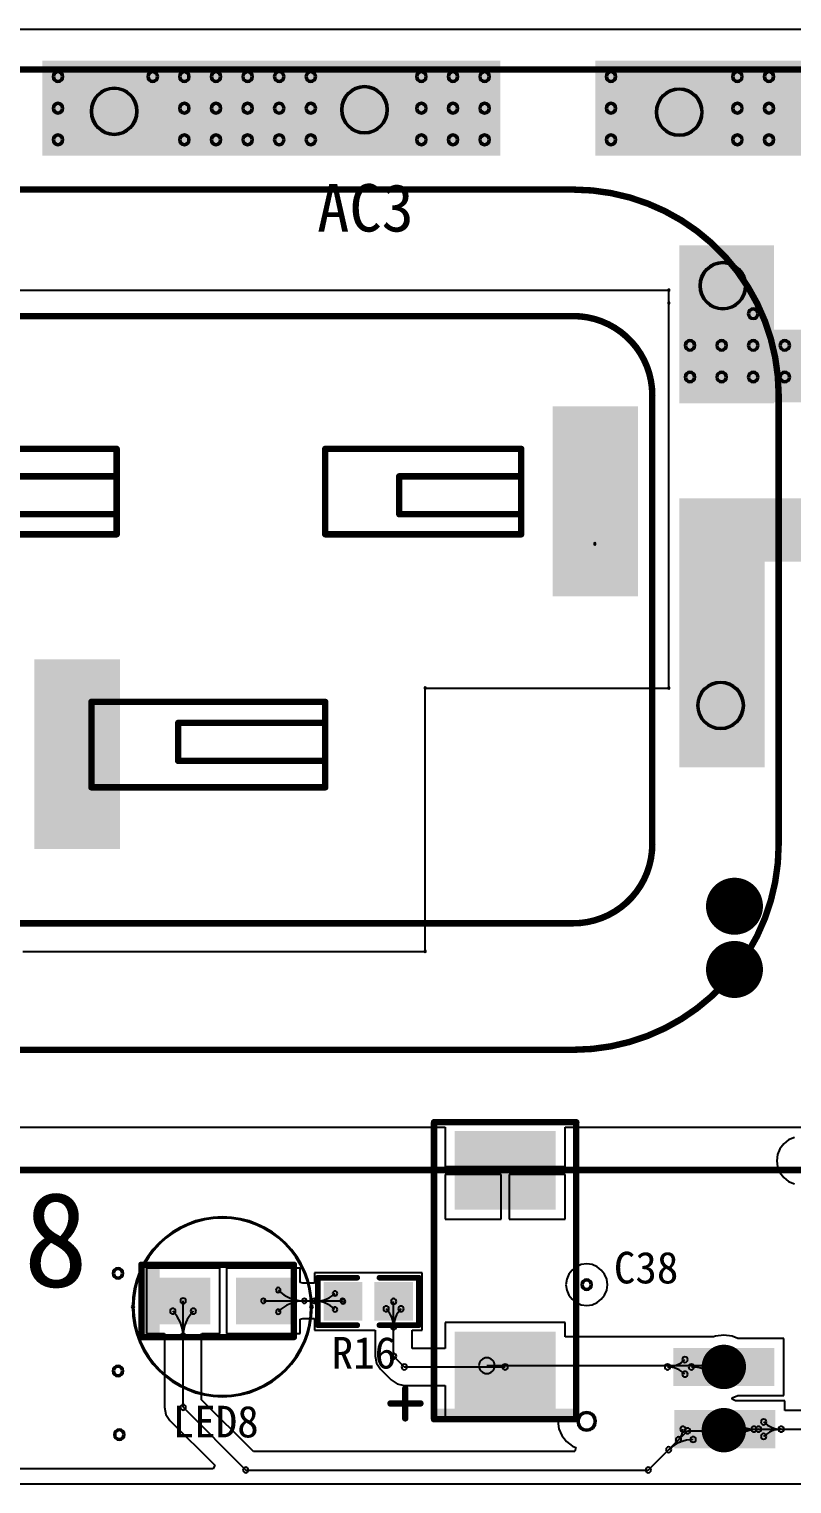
# Model space of a CAD drawing. Header units: inches. Extents: x 32166 to 66782, y 2386 to 7162.
# Drawn here: x 32766 to 32874.6, y 3758.4 to 3965.4 of the extents above; entities that cross this region are included whole.
import ezdxf

# ---------------------------------------------------------------- set-up
doc = ezdxf.new("R2010")
doc.units = ezdxf.units.IN
doc.header["$LTSCALE"] = 0.64311
doc.header["$MEASUREMENT"] = 0
for name, color, linetype in [('KEEPOUTLAYER', 6, 'CONTINUOUS'), ('MULTILAYER', 9, 'CONTINUOUS'), ('TOPLAYER', 1, 'CONTINUOUS'), ('TOPOVERLAY', 2, 'CONTINUOUS'), ('TOPPASTE', 8, 'CONTINUOUS'), ('TOPSOLDER', 216, 'CONTINUOUS')]:
    doc.layers.add(name, color=color, linetype=linetype)
doc.styles.get("Standard").update_dxf_attribs({"font": 'txt', "width": 0.8})

msp = doc.modelspace()

# ---------------------------------------------------------------- linework, layer by layer
at = {"layer": 'KEEPOUTLAYER'}
for p, q in [((32666.61, 3965.35), (34174.11, 3965.35)), ((32728.66, 3928.21), (32857.09, 3928.21)), ((32857.09, 3926.37), (32857.09, 3928.21)), ((32857.09, 3871.6), (32857.09, 3926.37)), ((32822.4, 3834.12), (32822.4, 3871.6)), ((32822.4, 3871.6), (32857.09, 3871.6)), ((32765.11, 3834.12), (32822.4, 3834.12)), ((32666.61, 3758.35), (34174.11, 3758.35))]:
    msp.add_line(p, q, dxfattribs=at)
for centre, start, end in [((32857.09, 3928.21), 0, 180), ((32857.09, 3928.21), 0, 180), ((32857.09, 3928.21), 180, 0), ((32857.09, 3928.21), 180, 0), ((32857.09, 3926.37), 0, 180), ((32857.09, 3926.37), 0, 180), ((32857.09, 3926.37), 180, 0), ((32857.09, 3926.37), 180, 0), ((32822.4, 3871.6), 0, 180), ((32822.4, 3871.6), 0, 180), ((32822.4, 3871.6), 180, 0), ((32822.4, 3871.6), 180, 0), ((32857.09, 3871.6), 0, 180), ((32857.09, 3871.6), 0, 180), ((32857.09, 3871.6), 180, 0), ((32857.09, 3871.6), 180, 0), ((32822.4, 3834.12), 0, 180), ((32822.4, 3834.12), 0, 180), ((32822.4, 3834.12), 180, 0), ((32822.4, 3834.12), 180, 0)]:
    msp.add_arc(centre, 0.112, start, end, dxfattribs=at)
at = {"layer": 'MULTILAYER'}
for points, const_width in [([(32864.65, 3840.55, 1), (32868.25, 3840.55, 1)], 3.6), ([(32864.65, 3831.55, 1), (32868.25, 3831.55, 1)], 3.6), ([(32866.28, 3775, 1), (32863.58, 3775, 1)], 2.7), ([(32866.28, 3766, 1), (32863.58, 3766, 1)], 2.7)]:
    msp.add_lwpolyline(points, format="xyb", close=True, dxfattribs=dict(at, const_width=const_width))
for centre, radius, start, end in [((32770.11, 3958.6), 0.562, 0, 180), ((32770.11, 3958.6), 0.562, 180, 0), ((32783.61, 3958.6), 0.562, 0, 180), ((32783.61, 3958.6), 0.562, 180, 0), ((32788.11, 3958.6), 0.562, 0, 180), ((32788.11, 3958.6), 0.562, 180, 0), ((32792.61, 3958.6), 0.562, 0, 180), ((32792.61, 3958.6), 0.562, 180, 0), ((32797.11, 3958.6), 0.562, 0, 180), ((32797.11, 3958.6), 0.562, 180, 0), ((32801.61, 3958.6), 0.562, 0, 180), ((32801.61, 3958.6), 0.562, 180, 0), ((32806.11, 3958.6), 0.562, 0, 180), ((32806.11, 3958.6), 0.562, 180, 0), ((32821.86, 3958.6), 0.562, 0, 180), ((32821.86, 3958.6), 0.562, 180, 0), ((32826.36, 3958.6), 0.562, 0, 180), ((32826.36, 3958.6), 0.562, 180, 0), ((32830.86, 3958.6), 0.562, 0, 180), ((32830.86, 3958.6), 0.562, 180, 0), ((32848.86, 3958.6), 0.562, 0, 180), ((32848.86, 3958.6), 0.562, 180, 0), ((32866.86, 3958.6), 0.562, 0, 180), ((32866.86, 3958.6), 0.562, 180, 0), ((32871.36, 3958.6), 0.562, 0, 180), ((32871.36, 3958.6), 0.562, 180, 0), ((32778.11, 3953.66), 3.15, 0, 180), ((32813.76, 3953.88), 3.15, 0, 180), ((32858.58, 3953.54), 3.15, 0, 180), ((32770.11, 3954.1), 0.562, 0, 180), ((32770.11, 3954.1), 0.562, 180, 0), ((32788.11, 3954.1), 0.562, 0, 180), ((32788.11, 3954.1), 0.562, 180, 0), ((32792.61, 3954.1), 0.562, 0, 180), ((32792.61, 3954.1), 0.562, 180, 0), ((32797.11, 3954.1), 0.562, 0, 180), ((32797.11, 3954.1), 0.562, 180, 0), ((32801.61, 3954.1), 0.562, 0, 180), ((32801.61, 3954.1), 0.562, 180, 0), ((32806.11, 3954.1), 0.562, 0, 180), ((32806.11, 3954.1), 0.562, 180, 0), ((32813.76, 3953.88), 3.15, 180, 0), ((32821.86, 3954.1), 0.562, 0, 180), ((32821.86, 3954.1), 0.562, 180, 0), ((32826.36, 3954.1), 0.562, 0, 180), ((32826.36, 3954.1), 0.562, 180, 0), ((32830.86, 3954.1), 0.562, 0, 180), ((32830.86, 3954.1), 0.562, 180, 0), ((32848.86, 3954.1), 0.562, 0, 180), ((32848.86, 3954.1), 0.562, 180, 0), ((32866.86, 3954.1), 0.562, 0, 180), ((32866.86, 3954.1), 0.562, 180, 0), ((32871.36, 3954.1), 0.562, 0, 180), ((32871.36, 3954.1), 0.562, 180, 0), ((32778.11, 3953.66), 3.15, 180, 0), ((32858.58, 3953.54), 3.15, 180, 0), ((32770.11, 3949.6), 0.562, 0, 180), ((32770.11, 3949.6), 0.562, 180, 0), ((32788.11, 3949.6), 0.562, 0, 180), ((32788.11, 3949.6), 0.562, 180, 0), ((32792.61, 3949.6), 0.562, 0, 180), ((32792.61, 3949.6), 0.562, 180, 0), ((32797.11, 3949.6), 0.562, 0, 180), ((32797.11, 3949.6), 0.562, 180, 0), ((32801.61, 3949.6), 0.562, 0, 180), ((32801.61, 3949.6), 0.562, 180, 0), ((32806.11, 3949.6), 0.562, 0, 180), ((32806.11, 3949.6), 0.562, 180, 0), ((32821.86, 3949.6), 0.562, 0, 180), ((32821.86, 3949.6), 0.562, 180, 0), ((32826.36, 3949.6), 0.562, 0, 180), ((32826.36, 3949.6), 0.562, 180, 0), ((32830.86, 3949.6), 0.562, 0, 180), ((32830.86, 3949.6), 0.562, 180, 0), ((32848.86, 3949.6), 0.562, 0, 180), ((32848.86, 3949.6), 0.562, 180, 0), ((32866.86, 3949.6), 0.562, 0, 180), ((32866.86, 3949.6), 0.562, 180, 0), ((32871.36, 3949.6), 0.562, 0, 180), ((32871.36, 3949.6), 0.562, 180, 0), ((32864.79, 3928.84), 3.15, 0, 180), ((32864.79, 3928.84), 3.15, 180, 0), ((32869.11, 3924.85), 0.562, 0, 180), ((32869.11, 3924.85), 0.562, 180, 0), ((32860.11, 3920.35), 0.562, 0, 180), ((32864.61, 3920.35), 0.562, 0, 180), ((32869.11, 3920.35), 0.562, 0, 180), ((32869.11, 3920.35), 0.562, 0, 180), ((32873.61, 3920.35), 0.562, 0, 180), ((32860.11, 3920.35), 0.562, 180, 0), ((32864.61, 3920.35), 0.562, 180, 0), ((32869.11, 3920.35), 0.562, 180, 0), ((32869.11, 3920.35), 0.562, 180, 0), ((32873.61, 3920.35), 0.562, 180, 0), ((32860.11, 3915.85), 0.562, 0, 180), ((32860.11, 3915.85), 0.562, 180, 0), ((32864.61, 3915.85), 0.562, 0, 180), ((32864.61, 3915.85), 0.562, 180, 0), ((32869.11, 3915.85), 0.562, 0, 180), ((32869.11, 3915.85), 0.562, 180, 0), ((32873.61, 3915.85), 0.562, 0, 180), ((32873.61, 3915.85), 0.562, 180, 0), ((32864.47, 3869.12), 3.15, 0, 180), ((32864.47, 3869.12), 3.15, 180, 0), ((32778.66, 3788.32), 0.562, 0, 180), ((32778.66, 3788.32), 0.562, 180, 0), ((32845.4, 3786.7), 0.562, 0, 180), ((32845.4, 3786.7), 0.562, 180, 0), ((32778.66, 3774.42), 0.562, 0, 180), ((32778.66, 3774.42), 0.562, 180, 0), ((32845.4, 3767.26), 1.12, 0, 180), ((32778.84, 3765.37), 0.562, 0, 180), ((32778.84, 3765.37), 0.562, 180, 0), ((32845.4, 3767.26), 1.12, 180, 0)]:
    msp.add_arc(centre, radius, start, end, dxfattribs=at)
for points in [[(32841.02, 3911.21), (32841.02, 3885.11), (32852.27, 3911.21), (32852.27, 3885.11)], [(32767.22, 3875.24), (32767.22, 3849.14), (32778.47, 3875.24), (32778.47, 3849.14)]]:
    msp.add_solid(points, dxfattribs=at)
at = {"layer": 'TOPLAYER'}
for p, q in [((32762.1, 3809.11), (32825.24, 3809.11)), ((32825.24, 3809.11), (32825.24, 3803.54)), ((32842.34, 3803.54), (32842.34, 3809.11)), ((32842.34, 3809.11), (32880.14, 3809.11)), ((32873.46, 3806.75), (32872.91, 3806.05)), ((32874.16, 3807.29), (32873.46, 3806.75)), ((32874.98, 3807.63), (32874.16, 3807.29)), ((32872.57, 3805.23), (32872.46, 3804.34)), ((32872.91, 3806.05), (32872.57, 3805.23)), ((32825.24, 3803.54), (32842.34, 3803.54)), ((32872.46, 3804.34), (32872.57, 3803.46)), ((32872.57, 3803.46), (32872.91, 3802.64)), ((32872.91, 3802.64), (32873.46, 3801.94)), ((32833.22, 3802.4), (32825.24, 3802.4)), ((32825.24, 3802.4), (32825.24, 3796.03)), ((32833.22, 3796.03), (32833.22, 3802.4)), ((32842.34, 3802.4), (32834.36, 3802.4)), ((32834.36, 3802.4), (32834.36, 3796.03)), ((32842.34, 3796.03), (32842.34, 3802.4)), ((32873.46, 3801.94), (32874.16, 3801.4)), ((32874.16, 3801.4), (32874.98, 3801.06)), ((32825.24, 3796.03), (32833.22, 3796.03)), ((32834.36, 3796.03), (32842.34, 3796.03)), ((32793.16, 3789.05), (32782.7, 3789.05)), ((32782.7, 3789.05), (32782.7, 3779.74)), ((32793.16, 3779.74), (32793.16, 3789.05)), ((32804.59, 3789.05), (32794.13, 3789.05)), ((32794.13, 3789.05), (32794.13, 3779.74)), ((32804.59, 3786.99), (32804.59, 3789.05)), ((32821.99, 3788.41), (32806.62, 3788.41)), ((32806.62, 3788.41), (32806.62, 3786.92)), ((32821.99, 3780.23), (32821.99, 3788.41)), ((32842.84, 3788.18), (32842.55, 3787.47)), ((32843.31, 3788.79), (32842.84, 3788.18)), ((32843.92, 3789.26), (32843.31, 3788.79)), ((32844.63, 3789.55), (32843.92, 3789.26)), ((32845.4, 3789.65), (32844.63, 3789.55)), ((32846.16, 3789.55), (32845.4, 3789.65)), ((32846.87, 3789.26), (32846.16, 3789.55)), ((32847.48, 3788.79), (32846.87, 3789.26)), ((32847.95, 3788.18), (32847.48, 3788.79)), ((32848.25, 3787.47), (32847.95, 3788.18)), ((32804.97, 3786.92), (32804.59, 3786.99)), ((32806.62, 3786.92), (32804.97, 3786.92)), ((32842.55, 3787.47), (32842.45, 3786.7)), ((32842.45, 3786.7), (32842.55, 3785.94)), ((32848.35, 3786.7), (32848.25, 3787.47)), ((32848.25, 3785.94), (32848.35, 3786.7)), ((32787.93, 3769.25), (32787.93, 3784.39)), ((32799.36, 3784.39), (32810.63, 3784.39)), ((32810.63, 3784.39), (32810.7, 3784.32)), ((32817.9, 3776.53), (32817.9, 3784.32)), ((32842.55, 3785.94), (32842.84, 3785.23)), ((32842.84, 3785.23), (32843.31, 3784.62)), ((32843.31, 3784.62), (32843.92, 3784.15)), ((32843.92, 3784.15), (32844.63, 3783.85)), ((32846.16, 3783.85), (32846.87, 3784.15)), ((32846.87, 3784.15), (32847.48, 3784.62)), ((32847.48, 3784.62), (32847.95, 3785.23)), ((32847.95, 3785.23), (32848.25, 3785.94)), ((32844.63, 3783.85), (32845.4, 3783.75)), ((32845.4, 3783.75), (32846.16, 3783.85)), ((32804.59, 3781.79), (32804.97, 3781.87)), ((32804.59, 3779.74), (32804.59, 3781.79)), ((32804.97, 3781.87), (32806.62, 3781.87)), ((32806.62, 3781.87), (32806.62, 3780.23)), ((32806.62, 3780.23), (32815.26, 3780.23)), ((32815.26, 3780.23), (32815.26, 3776.53)), ((32820.54, 3777.64), (32820.54, 3780.23)), ((32820.54, 3780.23), (32821.99, 3780.23)), ((32842.34, 3781.34), (32825.24, 3781.34)), ((32825.24, 3781.34), (32825.24, 3777.64)), ((32842.34, 3779.27), (32842.34, 3781.34)), ((32782.7, 3779.74), (32785.26, 3779.74)), ((32785.26, 3779.74), (32785.29, 3779.6)), ((32785.29, 3779.6), (32785.29, 3769.25)), ((32790.57, 3779.6), (32790.6, 3779.74)), ((32790.57, 3770.34), (32790.57, 3779.6)), ((32790.6, 3779.74), (32793.16, 3779.74)), ((32794.13, 3779.74), (32804.59, 3779.74)), ((32863.47, 3779.27), (32842.34, 3779.27)), ((32863.75, 3779.39), (32863.47, 3779.27)), ((32864.93, 3779.54), (32863.75, 3779.39)), ((32866.1, 3779.39), (32864.93, 3779.54)), ((32866.91, 3779.05), (32866.1, 3779.39)), ((32873.48, 3779.05), (32866.91, 3779.05)), ((32873.48, 3770.95), (32873.48, 3779.05)), ((32815.26, 3776.53), (32815.26, 3776.53)), ((32815.26, 3776.53), (32815.26, 3776.53)), ((32815.26, 3776.53), (32815.47, 3775.53)), ((32817.9, 3776.53), (32819.43, 3775)), ((32825.24, 3777.64), (32820.54, 3777.64)), ((32815.47, 3775.53), (32816.04, 3774.67)), ((32816.04, 3774.67), (32817.57, 3773.14)), ((32819.43, 3775), (32833.79, 3775)), ((32831.18, 3775.18), (32864.75, 3775.18)), ((32864.75, 3775.18), (32864.93, 3775)), ((32817.57, 3773.14), (32817.57, 3773.14)), ((32817.57, 3773.14), (32818.42, 3772.57)), ((32818.42, 3772.57), (32819.43, 3772.37)), ((32819.43, 3772.37), (32825.24, 3772.37)), ((32825.24, 3772.37), (32825.24, 3767.45)), ((32797.94, 3762.97), (32790.57, 3770.34)), ((32866.1, 3770.62), (32866.91, 3770.95)), ((32866.1, 3770.39), (32866.1, 3770.62)), ((32866.58, 3770.19), (32866.1, 3770.39)), ((32873.61, 3770.19), (32866.58, 3770.19)), ((32866.91, 3770.95), (32873.48, 3770.95)), ((32873.61, 3768.78), (32873.61, 3770.19)), ((32785.29, 3769.25), (32785.29, 3769.25)), ((32785.29, 3769.25), (32785.29, 3769.25)), ((32785.29, 3769.25), (32785.49, 3768.24)), ((32785.49, 3768.24), (32786.06, 3767.38)), ((32787.93, 3769.25), (32796.85, 3760.33)), ((32825.24, 3767.45), (32841.15, 3767.45)), ((32841.15, 3767.45), (32841.31, 3767.26)), ((32906.65, 3768.78), (32873.61, 3768.78)), ((32786.06, 3767.38), (32792.44, 3761.01)), ((32841.31, 3767.26), (32841.45, 3766.21)), ((32841.45, 3766.21), (32841.86, 3765.22)), ((32854.17, 3760.33), (32859.75, 3765.91)), ((32859.75, 3765.91), (32864.93, 3765.91)), ((32864.93, 3766), (32865.06, 3766.14)), ((32864.93, 3765.91), (32864.93, 3766)), ((32865.06, 3766.14), (32907.99, 3766.14)), ((32841.86, 3765.22), (32842.51, 3764.38)), ((32842.51, 3764.38), (32843.36, 3763.73)), ((32843.36, 3763.73), (32843.84, 3763.53)), ((32843.84, 3763.53), (32843.73, 3762.97)), ((32843.73, 3762.97), (32797.94, 3762.97)), ((32792.22, 3760.48), (32727.32, 3760.48)), ((32792.44, 3761.01), (32792.22, 3760.48)), ((32796.85, 3760.33), (32854.17, 3760.33))]:
    msp.add_line(p, q, dxfattribs=at)
for points, const_width in [([(32864.65, 3840.55, 1), (32868.25, 3840.55, 1)], 3.6), ([(32864.65, 3831.55, 1), (32868.25, 3831.55, 1)], 3.6), ([(32866.28, 3775, 1), (32863.58, 3775, 1)], 2.7), ([(32866.28, 3766, 1), (32863.58, 3766, 1)], 2.7)]:
    msp.add_lwpolyline(points, format="xyb", close=True, dxfattribs=dict(at, const_width=const_width))
for centre, radius, start, end in [((32770.11, 3958.6), 0.562, 0, 180), ((32770.11, 3958.6), 0.562, 180, 0), ((32783.61, 3958.6), 0.562, 0, 180), ((32783.61, 3958.6), 0.562, 180, 0), ((32788.11, 3958.6), 0.562, 0, 180), ((32788.11, 3958.6), 0.562, 180, 0), ((32792.61, 3958.6), 0.562, 0, 180), ((32792.61, 3958.6), 0.562, 180, 0), ((32797.11, 3958.6), 0.562, 0, 180), ((32797.11, 3958.6), 0.562, 180, 0), ((32801.61, 3958.6), 0.562, 0, 180), ((32801.61, 3958.6), 0.562, 180, 0), ((32806.11, 3958.6), 0.562, 0, 180), ((32806.11, 3958.6), 0.562, 180, 0), ((32821.86, 3958.6), 0.562, 0, 180), ((32821.86, 3958.6), 0.562, 180, 0), ((32826.36, 3958.6), 0.562, 0, 180), ((32826.36, 3958.6), 0.562, 180, 0), ((32830.86, 3958.6), 0.562, 0, 180), ((32830.86, 3958.6), 0.562, 180, 0), ((32848.86, 3958.6), 0.562, 0, 180), ((32848.86, 3958.6), 0.562, 180, 0), ((32866.86, 3958.6), 0.562, 0, 180), ((32866.86, 3958.6), 0.562, 180, 0), ((32871.36, 3958.6), 0.562, 0, 180), ((32871.36, 3958.6), 0.562, 180, 0), ((32778.11, 3953.66), 3.15, 0, 180), ((32813.76, 3953.88), 3.15, 0, 180), ((32858.58, 3953.54), 3.15, 0, 180), ((32770.11, 3954.1), 0.562, 0, 180), ((32770.11, 3954.1), 0.562, 180, 0), ((32788.11, 3954.1), 0.562, 0, 180), ((32788.11, 3954.1), 0.562, 180, 0), ((32792.61, 3954.1), 0.562, 0, 180), ((32792.61, 3954.1), 0.562, 180, 0), ((32797.11, 3954.1), 0.562, 0, 180), ((32797.11, 3954.1), 0.562, 180, 0), ((32801.61, 3954.1), 0.562, 0, 180), ((32801.61, 3954.1), 0.562, 180, 0), ((32806.11, 3954.1), 0.562, 0, 180), ((32806.11, 3954.1), 0.562, 180, 0), ((32813.76, 3953.88), 3.15, 180, 0), ((32821.86, 3954.1), 0.562, 0, 180), ((32821.86, 3954.1), 0.562, 180, 0), ((32826.36, 3954.1), 0.562, 0, 180), ((32826.36, 3954.1), 0.562, 180, 0), ((32830.86, 3954.1), 0.562, 0, 180), ((32830.86, 3954.1), 0.562, 180, 0), ((32848.86, 3954.1), 0.562, 0, 180), ((32848.86, 3954.1), 0.562, 180, 0), ((32866.86, 3954.1), 0.562, 0, 180), ((32866.86, 3954.1), 0.562, 180, 0), ((32871.36, 3954.1), 0.562, 0, 180), ((32871.36, 3954.1), 0.562, 180, 0), ((32778.11, 3953.66), 3.15, 180, 0), ((32858.58, 3953.54), 3.15, 180, 0), ((32770.11, 3949.6), 0.562, 0, 180), ((32770.11, 3949.6), 0.562, 180, 0), ((32788.11, 3949.6), 0.562, 0, 180), ((32788.11, 3949.6), 0.562, 180, 0), ((32792.61, 3949.6), 0.562, 0, 180), ((32792.61, 3949.6), 0.562, 180, 0), ((32797.11, 3949.6), 0.562, 0, 180), ((32797.11, 3949.6), 0.562, 180, 0), ((32801.61, 3949.6), 0.562, 0, 180), ((32801.61, 3949.6), 0.562, 180, 0), ((32806.11, 3949.6), 0.562, 0, 180), ((32806.11, 3949.6), 0.562, 180, 0), ((32821.86, 3949.6), 0.562, 0, 180), ((32821.86, 3949.6), 0.562, 180, 0), ((32826.36, 3949.6), 0.562, 0, 180), ((32826.36, 3949.6), 0.562, 180, 0), ((32830.86, 3949.6), 0.562, 0, 180), ((32830.86, 3949.6), 0.562, 180, 0), ((32848.86, 3949.6), 0.562, 0, 180), ((32848.86, 3949.6), 0.562, 180, 0), ((32866.86, 3949.6), 0.562, 0, 180), ((32866.86, 3949.6), 0.562, 180, 0), ((32871.36, 3949.6), 0.562, 0, 180), ((32871.36, 3949.6), 0.562, 180, 0), ((32864.79, 3928.84), 3.15, 0, 180), ((32864.79, 3928.84), 3.15, 180, 0), ((32869.11, 3924.85), 0.562, 0, 180), ((32869.11, 3924.85), 0.562, 180, 0), ((32860.11, 3920.35), 0.562, 0, 180), ((32864.61, 3920.35), 0.562, 0, 180), ((32869.11, 3920.35), 0.562, 0, 180), ((32869.11, 3920.35), 0.562, 0, 180), ((32873.61, 3920.35), 0.562, 0, 180), ((32860.11, 3920.35), 0.562, 180, 0), ((32864.61, 3920.35), 0.562, 180, 0), ((32869.11, 3920.35), 0.562, 180, 0), ((32869.11, 3920.35), 0.562, 180, 0), ((32873.61, 3920.35), 0.562, 180, 0), ((32860.11, 3915.85), 0.562, 0, 180), ((32860.11, 3915.85), 0.562, 180, 0), ((32864.61, 3915.85), 0.562, 0, 180), ((32864.61, 3915.85), 0.562, 180, 0), ((32869.11, 3915.85), 0.562, 0, 180), ((32869.11, 3915.85), 0.562, 180, 0), ((32873.61, 3915.85), 0.562, 0, 180), ((32873.61, 3915.85), 0.562, 180, 0), ((32864.47, 3869.12), 3.15, 0, 180), ((32864.47, 3869.12), 3.15, 180, 0), ((32778.66, 3788.32), 0.562, 0, 180), ((32778.66, 3788.32), 0.562, 180, 0), ((32801.47, 3785.94), 0.337, 0, 180), ((32801.47, 3785.94), 0.337, 0, 180), ((32801.47, 3785.94), 0.337, 0, 180), ((32845.4, 3786.7), 0.562, 0, 180), ((32845.4, 3786.7), 0.562, 180, 0), ((32787.93, 3784.39), 0.394, 0, 180), ((32787.93, 3784.39), 0.394, 180, 0), ((32799.36, 3784.39), 0.337, 0, 180), ((32799.36, 3784.39), 0.337, 180, 0), ((32801.47, 3785.94), 0.337, 180, 0), ((32801.47, 3785.94), 0.337, 180, 0), ((32801.47, 3785.94), 0.337, 180, 0), ((32805.2, 3789.66), 5.27, 224.9999, 269.9999), ((32805.2, 3789.66), 5.27, 224.9999, 269.9999), ((32805.2, 3789.66), 5.27, 224.9999, 269.9999), ((32805.2, 3779.12), 5.27, 90.0001, 135.0001), ((32805.2, 3779.12), 5.27, 90.0001, 135.0001), ((32805.2, 3779.12), 5.27, 90.0001, 135.0001), ((32805.2, 3784.39), 0.337, 0, 180), ((32805.2, 3784.39), 0.337, 0, 180), ((32805.2, 3784.39), 0.337, 0, 180), ((32805.2, 3784.39), 0.337, 0, 180), ((32805.2, 3784.39), 0.337, 0, 180), ((32805.2, 3784.39), 0.337, 0, 180), ((32805.2, 3784.39), 0.337, 180, 0), ((32805.2, 3784.39), 0.337, 180, 0), ((32805.2, 3784.39), 0.337, 180, 0), ((32805.2, 3784.39), 0.337, 180, 0), ((32805.2, 3784.39), 0.337, 180, 0), ((32805.2, 3784.39), 0.337, 180, 0), ((32806.63, 3784.39), 0.337, 0, 180), ((32806.63, 3784.39), 0.337, 0, 180), ((32806.63, 3784.39), 0.337, 0, 180), ((32806.63, 3784.39), 0.337, 180, 0), ((32806.63, 3784.39), 0.337, 180, 0), ((32806.63, 3784.39), 0.337, 180, 0), ((32806.63, 3780.25), 4.14, 45, 90), ((32806.63, 3780.25), 4.14, 45, 90), ((32806.63, 3780.25), 4.14, 45, 90), ((32806.99, 3784.39), 0.337, 0, 180), ((32806.99, 3784.39), 0.337, 0, 180), ((32806.99, 3784.39), 0.337, 0, 180), ((32806.99, 3784.39), 0.337, 180, 0), ((32806.99, 3784.39), 0.337, 180, 0), ((32806.99, 3784.39), 0.337, 180, 0), ((32806.99, 3788.03), 3.64, 270, 315), ((32806.99, 3788.03), 3.64, 270, 315), ((32806.99, 3788.03), 3.64, 270, 315), ((32809.56, 3785.46), 0.337, 0, 180), ((32809.56, 3785.46), 0.337, 0, 180), ((32809.56, 3785.46), 0.337, 0, 180), ((32809.56, 3785.46), 0.337, 180, 0), ((32809.56, 3785.46), 0.337, 180, 0), ((32809.56, 3785.46), 0.337, 180, 0), ((32810.63, 3784.39), 0.337, 0, 180), ((32810.63, 3784.39), 0.337, 0, 180), ((32810.63, 3784.39), 0.337, 180, 0), ((32810.63, 3784.39), 0.337, 180, 0), ((32810.7, 3784.32), 0.337, 0, 180), ((32810.7, 3784.32), 0.337, 180, 0), ((32817.9, 3784.32), 0.394, 0, 180), ((32817.9, 3784.32), 0.394, 180, 0), ((32786.47, 3782.93), 0.394, 0, 180), ((32786.47, 3782.93), 0.394, 0, 180), ((32786.47, 3782.93), 0.394, 0, 180), ((32786.47, 3782.93), 0.394, 180, 0), ((32786.47, 3782.93), 0.394, 180, 0), ((32786.47, 3782.93), 0.394, 180, 0), ((32782.93, 3779.4), 5, 360, 45), ((32782.93, 3779.4), 5, 360, 45), ((32782.93, 3779.4), 5, 360, 45), ((32792.93, 3779.4), 5, 135, 180), ((32792.93, 3779.4), 5, 135, 180), ((32792.93, 3779.4), 5, 135, 180), ((32789.39, 3782.93), 0.394, 0, 180), ((32789.39, 3782.93), 0.394, 0, 180), ((32789.39, 3782.93), 0.394, 0, 180), ((32789.39, 3782.93), 0.394, 180, 0), ((32789.39, 3782.93), 0.394, 180, 0), ((32789.39, 3782.93), 0.394, 180, 0), ((32801.47, 3782.85), 0.337, 0, 180), ((32801.47, 3782.85), 0.337, 0, 180), ((32801.47, 3782.85), 0.337, 0, 180), ((32801.47, 3782.85), 0.337, 180, 0), ((32801.47, 3782.85), 0.337, 180, 0), ((32801.47, 3782.85), 0.337, 180, 0), ((32809.56, 3783.18), 0.337, 0, 180), ((32809.56, 3783.18), 0.337, 0, 180), ((32809.56, 3783.18), 0.337, 0, 180), ((32809.56, 3783.18), 0.337, 180, 0), ((32809.56, 3783.18), 0.337, 180, 0), ((32809.56, 3783.18), 0.337, 180, 0), ((32816.84, 3783.26), 0.394, 0, 180), ((32816.84, 3783.26), 0.394, 0, 180), ((32816.84, 3783.26), 0.394, 0, 180), ((32816.84, 3783.26), 0.394, 180, 0), ((32816.84, 3783.26), 0.394, 180, 0), ((32816.84, 3783.26), 0.394, 180, 0), ((32814.29, 3780.7), 3.62, 0, 45), ((32814.29, 3780.7), 3.62, 0, 45), ((32814.29, 3780.7), 3.62, 0, 45), ((32821.52, 3780.7), 3.62, 135, 180), ((32821.52, 3780.7), 3.62, 135, 180), ((32821.52, 3780.7), 3.62, 135, 180), ((32818.96, 3783.26), 0.394, 0, 180), ((32818.96, 3783.26), 0.394, 0, 180), ((32818.96, 3783.26), 0.394, 0, 180), ((32818.96, 3783.26), 0.394, 180, 0), ((32818.96, 3783.26), 0.394, 180, 0), ((32818.96, 3783.26), 0.394, 180, 0), ((32817.9, 3780.7), 0.394, 0, 180), ((32817.9, 3780.7), 0.394, 0, 180), ((32817.9, 3780.7), 0.394, 0, 180), ((32817.9, 3780.7), 0.394, 0, 180), ((32817.9, 3780.7), 0.394, 0, 180), ((32817.9, 3780.7), 0.394, 0, 180), ((32817.9, 3780.7), 0.394, 180, 0), ((32817.9, 3780.7), 0.394, 180, 0), ((32817.9, 3780.7), 0.394, 180, 0), ((32817.9, 3780.7), 0.394, 180, 0), ((32817.9, 3780.7), 0.394, 180, 0), ((32817.9, 3780.7), 0.394, 180, 0), ((32787.93, 3779.4), 0.394, 0, 180), ((32787.93, 3779.4), 0.394, 0, 180), ((32787.93, 3779.4), 0.394, 0, 180), ((32787.93, 3779.4), 0.394, 0, 180), ((32787.93, 3779.4), 0.394, 0, 180), ((32787.93, 3779.4), 0.394, 0, 180), ((32787.93, 3779.4), 0.394, 180, 0), ((32787.93, 3779.4), 0.394, 180, 0), ((32787.93, 3779.4), 0.394, 180, 0), ((32787.93, 3779.4), 0.394, 180, 0), ((32787.93, 3779.4), 0.394, 180, 0), ((32787.93, 3779.4), 0.394, 180, 0), ((32817.9, 3776.53), 0.394, 0, 180), ((32817.9, 3776.53), 0.394, 0, 180), ((32817.9, 3776.53), 0.394, 180, 0), ((32817.9, 3776.53), 0.394, 180, 0), ((32831.18, 3775.18), 1.12, 0, 180), ((32856.9, 3778.54), 3.53, 269.9999, 314.9999), ((32859.39, 3776.04), 0.394, 0, 180), ((32859.39, 3776.04), 0.394, 180, 0), ((32860.31, 3779.62), 4.62, 270, 315), ((32860.31, 3779.62), 4.62, 270, 315), ((32860.31, 3779.62), 4.62, 270, 315), ((32863.58, 3776.36), 0.394, 0, 180), ((32863.58, 3776.36), 0.394, 0, 180), ((32863.58, 3776.36), 0.394, 0, 180), ((32863.58, 3776.36), 0.394, 180, 0), ((32863.58, 3776.36), 0.394, 180, 0), ((32863.58, 3776.36), 0.394, 180, 0), ((32864.75, 3775.18), 1.12, 0, 180), ((32864.75, 3775.18), 1.12, 0, 180), ((32864.93, 3775), 1.12, 0, 180), ((32778.66, 3774.42), 0.562, 0, 180), ((32778.66, 3774.42), 0.562, 180, 0), ((32819.43, 3775), 0.394, 0, 180), ((32819.43, 3775), 0.394, 0, 180), ((32819.43, 3775), 0.394, 180, 0), ((32819.43, 3775), 0.394, 180, 0), ((32831.18, 3775.18), 1.12, 180, 0), ((32833.79, 3775), 0.394, 0, 180), ((32833.79, 3775), 0.394, 180, 0), ((32856.9, 3775), 0.394, 0, 180), ((32856.9, 3775), 0.394, 0, 180), ((32856.9, 3775), 0.394, 180, 0), ((32856.9, 3775), 0.394, 180, 0), ((32856.9, 3771.47), 3.53, 45.0001, 90.0001), ((32859.39, 3773.97), 0.394, 0, 180), ((32859.39, 3773.97), 0.394, 180, 0), ((32860.31, 3775), 0.394, 0, 180), ((32860.31, 3775), 0.394, 0, 180), ((32860.31, 3775), 0.394, 0, 180), ((32860.31, 3775), 0.394, 0, 180), ((32860.31, 3775), 0.394, 0, 180), ((32860.31, 3775), 0.394, 0, 180), ((32860.31, 3775), 0.394, 180, 0), ((32860.31, 3775), 0.394, 180, 0), ((32860.31, 3775), 0.394, 180, 0), ((32860.31, 3775), 0.394, 180, 0), ((32860.31, 3775), 0.394, 180, 0), ((32860.31, 3775), 0.394, 180, 0), ((32860.31, 3770.39), 4.62, 45, 90), ((32860.31, 3770.39), 4.62, 45, 90), ((32860.31, 3770.39), 4.62, 45, 90), ((32863.58, 3773.65), 0.394, 0, 180), ((32863.58, 3773.65), 0.394, 0, 180), ((32863.58, 3773.65), 0.394, 0, 180), ((32863.58, 3773.65), 0.394, 180, 0), ((32863.58, 3773.65), 0.394, 180, 0), ((32863.58, 3773.65), 0.394, 180, 0), ((32864.75, 3775.18), 1.12, 180, 0), ((32864.75, 3775.18), 1.12, 180, 0), ((32864.93, 3775), 1.12, 180, 0), ((32787.93, 3769.25), 0.394, 0, 180), ((32787.93, 3769.25), 0.394, 0, 180), ((32787.93, 3769.25), 0.394, 180, 0), ((32787.93, 3769.25), 0.394, 180, 0), ((32845.4, 3767.26), 1.12, 0, 180), ((32866.28, 3767.36), 0.394, 0, 180), ((32866.28, 3767.36), 0.394, 0, 180), ((32866.28, 3767.36), 0.394, 0, 180), ((32870.6, 3767.17), 0.394, 0, 180), ((32778.84, 3765.37), 0.562, 0, 180), ((32778.84, 3765.37), 0.562, 180, 0), ((32845.4, 3767.26), 1.12, 180, 0), ((32856.98, 3766.14), 2.12, 315.0002, 0.0002), ((32859.1, 3766.14), 0.394, 0, 180), ((32859.1, 3766.14), 0.394, 180, 0), ((32859.75, 3765.91), 0.394, 0, 180), ((32859.75, 3765.91), 0.394, 0, 180), ((32859.75, 3765.91), 0.394, 180, 0), ((32859.75, 3765.91), 0.394, 180, 0), ((32864.93, 3766), 0.394, 0, 180), ((32864.93, 3766), 0.394, 0, 180), ((32864.93, 3765.91), 0.394, 0, 180), ((32864.93, 3765.91), 0.394, 0, 180), ((32864.93, 3766), 0.394, 180, 0), ((32864.93, 3766), 0.394, 180, 0), ((32864.93, 3765.91), 0.394, 180, 0), ((32864.93, 3765.91), 0.394, 180, 0), ((32865.06, 3766.14), 0.394, 0, 180), ((32865.06, 3766.14), 0.394, 0, 180), ((32865.06, 3766.14), 0.394, 180, 0), ((32865.06, 3766.14), 0.394, 180, 0), ((32866.28, 3767.36), 0.394, 180, 0), ((32866.28, 3767.36), 0.394, 180, 0), ((32866.28, 3767.36), 0.394, 180, 0), ((32869.22, 3770.3), 4.16, 225, 270), ((32869.22, 3770.3), 4.16, 225, 270), ((32869.22, 3770.3), 4.16, 225, 270), ((32869.87, 3761.06), 5.08, 89.9999, 134.9999), ((32869.87, 3761.06), 5.08, 89.9999, 134.9999), ((32869.87, 3761.06), 5.08, 89.9999, 134.9999), ((32869.22, 3766.14), 0.394, 0, 180), ((32869.22, 3766.14), 0.394, 0, 180), ((32869.22, 3766.14), 0.394, 0, 180), ((32869.22, 3766.14), 0.394, 180, 0), ((32869.22, 3766.14), 0.394, 180, 0), ((32869.22, 3766.14), 0.394, 180, 0), ((32869.87, 3766.14), 0.394, 0, 180), ((32869.87, 3766.14), 0.394, 0, 180), ((32869.87, 3766.14), 0.394, 0, 180), ((32869.87, 3766.14), 0.394, 180, 0), ((32869.87, 3766.14), 0.394, 180, 0), ((32869.87, 3766.14), 0.394, 180, 0), ((32870.6, 3767.17), 0.394, 180, 0), ((32870.6, 3765.11), 0.394, 0, 180), ((32873.09, 3769.67), 3.53, 225.0001, 270.0001), ((32873.09, 3762.61), 3.53, 89.9999, 134.9999), ((32873.09, 3766.14), 0.394, 0, 180), ((32873.09, 3766.14), 0.394, 0, 180), ((32873.09, 3766.14), 0.394, 180, 0), ((32873.09, 3766.14), 0.394, 180, 0), ((32857.07, 3763.23), 0.394, 0, 180), ((32860.56, 3759.73), 4.94, 90.0001, 135.0001), ((32858.48, 3764.64), 0.394, 0, 180), ((32858.48, 3764.64), 0.394, 180, 0), ((32860.56, 3764.68), 0.394, 0, 180), ((32860.56, 3764.68), 0.394, 180, 0), ((32866.28, 3764.65), 0.394, 0, 180), ((32866.28, 3764.65), 0.394, 0, 180), ((32866.28, 3764.65), 0.394, 0, 180), ((32866.28, 3764.65), 0.394, 180, 0), ((32866.28, 3764.65), 0.394, 180, 0), ((32866.28, 3764.65), 0.394, 180, 0), ((32870.6, 3765.11), 0.394, 180, 0), ((32857.07, 3763.23), 0.394, 180, 0), ((32796.85, 3760.33), 0.394, 0, 180), ((32796.85, 3760.33), 0.394, 0, 180), ((32796.85, 3760.33), 0.394, 180, 0), ((32796.85, 3760.33), 0.394, 180, 0), ((32854.17, 3760.33), 0.394, 0, 180), ((32854.17, 3760.33), 0.394, 0, 180), ((32854.17, 3760.33), 0.394, 180, 0), ((32854.17, 3760.33), 0.394, 180, 0)]:
    msp.add_arc(centre, radius, start, end, dxfattribs=at)
for points in [[(32767.86, 3947.35), (32833.11, 3947.35), (32767.86, 3960.85), (32833.11, 3960.85)], [(32846.61, 3947.35), (32920.86, 3947.35), (32846.61, 3960.85), (32920.86, 3960.85)], [(32858.59, 3912.1), (32872.09, 3912.1), (32858.59, 3934.6), (32872.09, 3934.6)], [(32870.01, 3912.25), (32918.61, 3912.25), (32870.01, 3922.6), (32918.61, 3922.6)], [(32841.02, 3911.21), (32841.02, 3885.11), (32852.27, 3911.21), (32852.27, 3885.11)], [(32858.59, 3860.32), (32870.74, 3860.32), (32858.59, 3898.6), (32870.74, 3898.6)], [(32858.59, 3889.6), (32893.88, 3889.6), (32858.59, 3898.6), (32893.88, 3898.6)], [(32767.22, 3875.24), (32767.22, 3849.14), (32778.47, 3875.24), (32778.47, 3849.14)], [(32840.54, 3797.83), (32840.54, 3808.12), (32827.04, 3797.83), (32827.04, 3808.12)], [(32791.36, 3787.25), (32784.5, 3787.25), (32791.36, 3781.54), (32784.5, 3781.54)], [(32802.79, 3787.25), (32795.93, 3787.25), (32802.79, 3781.54), (32795.93, 3781.54)], [(32808.42, 3782.03), (32812.99, 3782.03), (32808.42, 3786.61), (32812.99, 3786.61)], [(32815.62, 3782.03), (32820.19, 3782.03), (32815.62, 3786.61), (32820.19, 3786.61)], [(32840.54, 3769.25), (32840.54, 3779.54), (32827.04, 3769.25), (32827.04, 3779.54)], [(32858.18, 3777.25), (32858.18, 3772.75), (32871.68, 3777.25), (32871.68, 3772.75)], [(32858.31, 3768.39), (32858.31, 3763.89), (32871.81, 3768.39), (32871.81, 3763.89)]]:
    msp.add_solid(points, dxfattribs=at)
at = {"layer": 'TOPOVERLAY'}
msp.add_line((32846.56, 3892.09), (32846.56, 3892.14), dxfattribs=at)
for points, const_width in [([(32706.02, 3959.62), (32880.62, 3959.62)], 0.914), ([(32743.14, 3942.52), (32843.49, 3942.52)], 0.914), ([(32743.14, 3924.52), (32843.49, 3924.52)], 0.914), ([(32854.74, 3849.37), (32854.74, 3913.27)], 0.914), ([(32872.74, 3849.37), (32872.74, 3913.27)], 0.914), ([(32750.57, 3905.62), (32778.47, 3905.62)], 0.914), ([(32778.47, 3893.47), (32778.47, 3905.62)], 0.914), ([(32808.17, 3893.47), (32808.17, 3905.62)], 0.914), ([(32808.17, 3905.62), (32836.07, 3905.62)], 0.914), ([(32836.07, 3893.47), (32836.07, 3905.62)], 0.914), ([(32755.68, 3901.72), (32778.47, 3901.72)], 0.914), ([(32818.71, 3896.32), (32818.71, 3901.72)], 0.914), ([(32818.71, 3901.72), (32836.07, 3901.72)], 0.914), ([(32755.68, 3896.32), (32778.47, 3896.32)], 0.914), ([(32818.71, 3896.32), (32836.07, 3896.32)], 0.914), ([(32750.57, 3893.47), (32778.47, 3893.47)], 0.914), ([(32808.17, 3893.47), (32836.07, 3893.47)], 0.914), ([(32774.87, 3857.47), (32774.87, 3869.62)], 0.914), ([(32774.87, 3869.62), (32808.17, 3869.62)], 0.914), ([(32808.17, 3857.47), (32808.17, 3869.62)], 0.914), ([(32787.23, 3861.23), (32787.23, 3866.63)], 0.914), ([(32787.23, 3866.63), (32808.17, 3866.63)], 0.914), ([(32787.23, 3861.23), (32808.17, 3861.23)], 0.914), ([(32774.87, 3857.47), (32808.17, 3857.47)], 0.914), ([(32743.14, 3838.12), (32843.49, 3838.12)], 0.914), ([(32743.14, 3820.12), (32843.49, 3820.12)], 0.914), ([(32823.66, 3788.68), (32823.66, 3809.82)], 0.914), ([(32823.66, 3809.82), (32823.67, 3809.81)], 0.914), ([(32823.67, 3809.81), (32843.9, 3809.81)], 0.914), ([(32843.9, 3809.81), (32843.91, 3809.8)], 0.914), ([(32843.91, 3809.8), (32843.92, 3809.81)], 0.914), ([(32843.91, 3788.68), (32843.91, 3809.8)], 0.914), ([(32706.02, 3803.02), (32880.62, 3803.02)], 0.914), ([(32781.99, 3779.25), (32781.99, 3789.54)], 0.914), ([(32781.99, 3789.54), (32790.56, 3789.54)], 0.914), ([(32790.56, 3789.54), (32795.13, 3789.54)], 0.914), ([(32795.13, 3789.54), (32803.7, 3789.54)], 0.914), ([(32803.7, 3779.25), (32803.7, 3789.54)], 0.914), ([(32823.66, 3776.46), (32823.66, 3788.68)], 0.914), ([(32843.91, 3767.57), (32843.91, 3788.68)], 0.914), ([(32807.1, 3787.69), (32812.73, 3787.69)], 0.8), ([(32807.1, 3780.94), (32807.1, 3787.69)], 0.8), ([(32815.88, 3787.69), (32821.5, 3787.69)], 0.8), ([(32821.5, 3780.94), (32821.5, 3787.69)], 0.8), ([(32807.1, 3780.94), (32812.73, 3780.94)], 0.8), ([(32815.88, 3780.94), (32821.5, 3780.94)], 0.8), ([(32781.99, 3779.25), (32790.56, 3779.25)], 0.914), ([(32790.56, 3779.25), (32795.13, 3779.25)], 0.914), ([(32795.13, 3779.25), (32803.7, 3779.25)], 0.914), ([(32823.66, 3767.56), (32823.66, 3776.46)], 0.914), ([(32819.56, 3767.68), (32819.56, 3771.92)], 0.914), ([(32817.47, 3769.8), (32821.72, 3769.8)], 0.914), ([(32823.66, 3767.56), (32823.67, 3767.57)], 0.914), ([(32823.67, 3767.57), (32843.91, 3767.57)], 0.914)]:
    msp.add_lwpolyline(points, dxfattribs=dict(at, const_width=const_width))
for points, const_width in [([(32843.49, 3942.75, 1), (32843.49, 3942.29, 1)], 0.457), ([(32843.49, 3942.75, 1), (32843.49, 3942.29, 1)], 0.457), ([(32843.49, 3924.75, 1), (32843.49, 3924.29, 1)], 0.457), ([(32843.49, 3924.75, 1), (32843.49, 3924.29, 1)], 0.457), ([(32854.74, 3913.5, 1), (32854.74, 3913.04, 1)], 0.457), ([(32854.74, 3913.5, 1), (32854.74, 3913.04, 1)], 0.457), ([(32872.74, 3913.5, 1), (32872.74, 3913.04, 1)], 0.457), ([(32872.74, 3913.5, 1), (32872.74, 3913.04, 1)], 0.457), ([(32778.47, 3905.85, 1), (32778.47, 3905.39, 1)], 0.457), ([(32778.47, 3905.85, 1), (32778.47, 3905.39, 1)], 0.457), ([(32808.17, 3905.85, 1), (32808.17, 3905.39, 1)], 0.457), ([(32808.17, 3905.85, 1), (32808.17, 3905.39, 1)], 0.457), ([(32836.07, 3905.85, 1), (32836.07, 3905.39, 1)], 0.457), ([(32836.07, 3905.85, 1), (32836.07, 3905.39, 1)], 0.457), ([(32778.47, 3901.95, 1), (32778.47, 3901.49, 1)], 0.457), ([(32818.71, 3901.95, 1), (32818.71, 3901.49, 1)], 0.457), ([(32818.71, 3901.95, 1), (32818.71, 3901.49, 1)], 0.457), ([(32836.07, 3901.95, 1), (32836.07, 3901.49, 1)], 0.457), ([(32778.47, 3896.55, 1), (32778.47, 3896.1, 1)], 0.457), ([(32818.71, 3896.55, 1), (32818.71, 3896.1, 1)], 0.457), ([(32818.71, 3896.55, 1), (32818.71, 3896.1, 1)], 0.457), ([(32836.07, 3896.55, 1), (32836.07, 3896.1, 1)], 0.457), ([(32778.47, 3893.7, 1), (32778.47, 3893.24, 1)], 0.457), ([(32778.47, 3893.7, 1), (32778.47, 3893.24, 1)], 0.457), ([(32808.17, 3893.7, 1), (32808.17, 3893.24, 1)], 0.457), ([(32808.17, 3893.7, 1), (32808.17, 3893.24, 1)], 0.457), ([(32836.07, 3893.7, 1), (32836.07, 3893.24, 1)], 0.457), ([(32836.07, 3893.7, 1), (32836.07, 3893.24, 1)], 0.457), ([(32774.87, 3869.85, 1), (32774.87, 3869.39, 1)], 0.457), ([(32774.87, 3869.85, 1), (32774.87, 3869.39, 1)], 0.457), ([(32808.17, 3869.85, 1), (32808.17, 3869.39, 1)], 0.457), ([(32808.17, 3869.85, 1), (32808.17, 3869.39, 1)], 0.457), ([(32787.23, 3866.86, 1), (32787.23, 3866.4, 1)], 0.457), ([(32787.23, 3866.86, 1), (32787.23, 3866.4, 1)], 0.457), ([(32808.17, 3866.86, 1), (32808.17, 3866.4, 1)], 0.457), ([(32787.23, 3861.46, 1), (32787.23, 3861, 1)], 0.457), ([(32787.23, 3861.46, 1), (32787.23, 3861, 1)], 0.457), ([(32808.17, 3861.46, 1), (32808.17, 3861, 1)], 0.457), ([(32774.87, 3857.7, 1), (32774.87, 3857.24, 1)], 0.457), ([(32774.87, 3857.7, 1), (32774.87, 3857.24, 1)], 0.457), ([(32808.17, 3857.7, 1), (32808.17, 3857.24, 1)], 0.457), ([(32808.17, 3857.7, 1), (32808.17, 3857.24, 1)], 0.457), ([(32854.74, 3849.6, 1), (32854.74, 3849.14, 1)], 0.457), ([(32854.74, 3849.6, 1), (32854.74, 3849.14, 1)], 0.457), ([(32872.74, 3849.6, 1), (32872.74, 3849.14, 1)], 0.457), ([(32872.74, 3849.6, 1), (32872.74, 3849.14, 1)], 0.457), ([(32843.49, 3838.35, 1), (32843.49, 3837.89, 1)], 0.457), ([(32843.49, 3838.35, 1), (32843.49, 3837.89, 1)], 0.457), ([(32843.49, 3820.35, 1), (32843.49, 3819.89, 1)], 0.457), ([(32843.49, 3820.35, 1), (32843.49, 3819.89, 1)], 0.457), ([(32823.66, 3809.6, 1), (32823.66, 3810.05, 1)], 0.457), ([(32823.66, 3809.6, 1), (32823.66, 3810.05, 1)], 0.457), ([(32823.67, 3809.58, 1), (32823.67, 3810.04, 1)], 0.457), ([(32823.67, 3809.58, 1), (32823.67, 3810.04, 1)], 0.457), ([(32843.9, 3809.58, 1), (32843.9, 3810.04, 1)], 0.457), ([(32843.9, 3809.58, 1), (32843.9, 3810.04, 1)], 0.457), ([(32843.91, 3809.57, 1), (32843.91, 3810.03, 1)], 0.457), ([(32843.91, 3809.57, 1), (32843.91, 3810.03, 1)], 0.457), ([(32843.91, 3809.57, 1), (32843.91, 3810.03, 1)], 0.457), ([(32843.92, 3809.58, 1), (32843.92, 3810.04, 1)], 0.457), ([(32781.76, 3789.54, 1), (32782.21, 3789.54, 1)], 0.457), ([(32781.76, 3789.54, 1), (32782.21, 3789.54, 1)], 0.457), ([(32790.33, 3789.54, 1), (32790.79, 3789.54, 1)], 0.457), ([(32790.33, 3789.54, 1), (32790.79, 3789.54, 1)], 0.457), ([(32794.9, 3789.54, 1), (32795.36, 3789.54, 1)], 0.457), ([(32794.9, 3789.54, 1), (32795.36, 3789.54, 1)], 0.457), ([(32803.47, 3789.54, 1), (32803.93, 3789.54, 1)], 0.457), ([(32803.47, 3789.54, 1), (32803.93, 3789.54, 1)], 0.457), ([(32823.66, 3788.46, 1), (32823.66, 3788.91, 1)], 0.457), ([(32823.66, 3788.46, 1), (32823.66, 3788.91, 1)], 0.457), ([(32843.91, 3788.46, 1), (32843.91, 3788.91, 1)], 0.457), ([(32843.91, 3788.46, 1), (32843.91, 3788.91, 1)], 0.457), ([(32807.1, 3787.89, 1), (32807.1, 3787.49, 1)], 0.4), ([(32807.1, 3787.89, 1), (32807.1, 3787.49, 1)], 0.4), ([(32812.73, 3787.89, 1), (32812.73, 3787.49, 1)], 0.4), ([(32815.88, 3787.89, 1), (32815.88, 3787.49, 1)], 0.4), ([(32821.5, 3787.89, 1), (32821.5, 3787.49, 1)], 0.4), ([(32821.5, 3787.89, 1), (32821.5, 3787.49, 1)], 0.4), ([(32807.1, 3781.14, 1), (32807.1, 3780.74, 1)], 0.4), ([(32807.1, 3781.14, 1), (32807.1, 3780.74, 1)], 0.4), ([(32812.73, 3781.14, 1), (32812.73, 3780.74, 1)], 0.4), ([(32815.88, 3781.14, 1), (32815.88, 3780.74, 1)], 0.4), ([(32821.5, 3781.14, 1), (32821.5, 3780.74, 1)], 0.4), ([(32821.5, 3781.14, 1), (32821.5, 3780.74, 1)], 0.4), ([(32781.76, 3779.25, 1), (32782.21, 3779.25, 1)], 0.457), ([(32781.76, 3779.25, 1), (32782.21, 3779.25, 1)], 0.457), ([(32790.33, 3779.25, 1), (32790.79, 3779.25, 1)], 0.457), ([(32790.33, 3779.25, 1), (32790.79, 3779.25, 1)], 0.457), ([(32794.9, 3779.25, 1), (32795.36, 3779.25, 1)], 0.457), ([(32794.9, 3779.25, 1), (32795.36, 3779.25, 1)], 0.457), ([(32803.47, 3779.25, 1), (32803.93, 3779.25, 1)], 0.457), ([(32803.47, 3779.25, 1), (32803.93, 3779.25, 1)], 0.457), ([(32823.66, 3776.23, 1), (32823.66, 3776.69, 1)], 0.457), ([(32823.66, 3776.23, 1), (32823.66, 3776.69, 1)], 0.457), ([(32819.56, 3771.7, 1), (32819.56, 3772.15, 1)], 0.457), ([(32817.47, 3769.57, 1), (32817.47, 3770.03, 1)], 0.457), ([(32821.72, 3769.57, 1), (32821.72, 3770.03, 1)], 0.457), ([(32819.56, 3767.45, 1), (32819.56, 3767.91, 1)], 0.457), ([(32823.66, 3767.33, 1), (32823.66, 3767.78, 1)], 0.457), ([(32823.66, 3767.33, 1), (32823.66, 3767.78, 1)], 0.457), ([(32823.67, 3767.34, 1), (32823.67, 3767.79, 1)], 0.457), ([(32823.67, 3767.34, 1), (32823.67, 3767.79, 1)], 0.457), ([(32843.91, 3767.34, 1), (32843.91, 3767.79, 1)], 0.457), ([(32843.91, 3767.34, 1), (32843.91, 3767.79, 1)], 0.457)]:
    msp.add_lwpolyline(points, format="xyb", close=True, dxfattribs=dict(at, const_width=const_width))
at = {"layer": 'TOPOVERLAY', "const_width": 0.914}
for points in [[(32843.49, 3942.52, -0.414214), (32872.74, 3913.27)], [(32843.49, 3924.52, -0.414214), (32854.74, 3913.27)], [(32854.74, 3849.37, -0.414214), (32843.49, 3838.12)], [(32872.74, 3849.37, -0.414214), (32843.49, 3820.12)]]:
    msp.add_lwpolyline(points, format="xyb", dxfattribs=at)
at = {"layer": 'TOPOVERLAY'}
for centre, radius, start, end in [((32846.56, 3892.14), 0.112, 0, 180), ((32846.56, 3892.09), 0.112, 0, 180), ((32846.56, 3892.14), 0.112, 180, 0), ((32846.56, 3892.09), 0.112, 180, 0), ((32793.51, 3783.55), 12.79, 0, 180), ((32793.51, 3783.55), 12.63, 0, 180), ((32780.72, 3783.55), 0.143, 0, 180), ((32780.72, 3783.55), 0.143, 180, 0), ((32793.51, 3783.55), 12.79, 180, 0), ((32780.88, 3783.55), 0.143, 0, 180), ((32780.88, 3783.55), 0.143, 180, 0), ((32793.51, 3783.55), 12.63, 180, 0), ((32806.14, 3783.55), 0.143, 0, 180), ((32806.14, 3783.55), 0.143, 180, 0), ((32806.3, 3783.55), 0.143, 0, 180), ((32806.3, 3783.55), 0.143, 180, 0)]:
    msp.add_arc(centre, radius, start, end, dxfattribs=at)
for points in [[(32782.06, 3779.25), (32784.57, 3779.25), (32782.06, 3789.54), (32784.57, 3789.54)], [(32843.91, 3767.57), (32843.91, 3769.08), (32823.67, 3767.57), (32823.67, 3769.08)]]:
    msp.add_solid(points, dxfattribs=at)
at = {"layer": 'TOPPASTE'}
for points in [[(32840.54, 3797.83), (32840.54, 3808.12), (32827.04, 3797.83), (32827.04, 3808.12)], [(32791.36, 3787.25), (32784.5, 3787.25), (32791.36, 3781.54), (32784.5, 3781.54)], [(32802.79, 3787.25), (32795.93, 3787.25), (32802.79, 3781.54), (32795.93, 3781.54)], [(32808.42, 3782.03), (32812.99, 3782.03), (32808.42, 3786.61), (32812.99, 3786.61)], [(32815.62, 3782.03), (32820.19, 3782.03), (32815.62, 3786.61), (32820.19, 3786.61)], [(32840.54, 3769.25), (32840.54, 3779.54), (32827.04, 3769.25), (32827.04, 3779.54)], [(32858.18, 3777.25), (32858.18, 3772.75), (32871.68, 3777.25), (32871.68, 3772.75)], [(32858.31, 3768.39), (32858.31, 3763.89), (32871.81, 3768.39), (32871.81, 3763.89)]]:
    msp.add_solid(points, dxfattribs=at)
at = {"layer": 'TOPSOLDER'}
for points, const_width in [([(32864.42, 3840.55, 1), (32868.47, 3840.55, 1)], 4.06), ([(32864.42, 3831.55, 1), (32868.47, 3831.55, 1)], 4.06), ([(32866.51, 3775, 1), (32863.35, 3775, 1)], 3.16), ([(32866.51, 3766, 1), (32863.35, 3766, 1)], 3.16)]:
    msp.add_lwpolyline(points, format="xyb", close=True, dxfattribs=dict(at, const_width=const_width))
for centre, radius, start, end in [((32770.11, 3958.6), 0.791, 0, 180), ((32770.11, 3958.6), 0.791, 180, 0), ((32783.61, 3958.6), 0.791, 0, 180), ((32783.61, 3958.6), 0.791, 180, 0), ((32788.11, 3958.6), 0.791, 0, 180), ((32788.11, 3958.6), 0.791, 180, 0), ((32792.61, 3958.6), 0.791, 0, 180), ((32792.61, 3958.6), 0.791, 180, 0), ((32797.11, 3958.6), 0.791, 0, 180), ((32797.11, 3958.6), 0.791, 180, 0), ((32801.61, 3958.6), 0.791, 0, 180), ((32801.61, 3958.6), 0.791, 180, 0), ((32806.11, 3958.6), 0.791, 0, 180), ((32806.11, 3958.6), 0.791, 180, 0), ((32821.86, 3958.6), 0.791, 0, 180), ((32821.86, 3958.6), 0.791, 180, 0), ((32826.36, 3958.6), 0.791, 0, 180), ((32826.36, 3958.6), 0.791, 180, 0), ((32830.86, 3958.6), 0.791, 0, 180), ((32830.86, 3958.6), 0.791, 180, 0), ((32848.86, 3958.6), 0.791, 0, 180), ((32848.86, 3958.6), 0.791, 180, 0), ((32866.86, 3958.6), 0.791, 0, 180), ((32866.86, 3958.6), 0.791, 180, 0), ((32871.36, 3958.6), 0.791, 0, 180), ((32871.36, 3958.6), 0.791, 180, 0), ((32778.11, 3953.66), 3.38, 0, 180), ((32813.76, 3953.88), 3.38, 0, 180), ((32858.58, 3953.54), 3.38, 0, 180), ((32770.11, 3954.1), 0.791, 0, 180), ((32770.11, 3954.1), 0.791, 180, 0), ((32788.11, 3954.1), 0.791, 0, 180), ((32788.11, 3954.1), 0.791, 180, 0), ((32792.61, 3954.1), 0.791, 0, 180), ((32792.61, 3954.1), 0.791, 180, 0), ((32797.11, 3954.1), 0.791, 0, 180), ((32797.11, 3954.1), 0.791, 180, 0), ((32801.61, 3954.1), 0.791, 0, 180), ((32801.61, 3954.1), 0.791, 180, 0), ((32806.11, 3954.1), 0.791, 0, 180), ((32806.11, 3954.1), 0.791, 180, 0), ((32813.76, 3953.88), 3.38, 180, 0), ((32821.86, 3954.1), 0.791, 0, 180), ((32821.86, 3954.1), 0.791, 180, 0), ((32826.36, 3954.1), 0.791, 0, 180), ((32826.36, 3954.1), 0.791, 180, 0), ((32830.86, 3954.1), 0.791, 0, 180), ((32830.86, 3954.1), 0.791, 180, 0), ((32848.86, 3954.1), 0.791, 0, 180), ((32848.86, 3954.1), 0.791, 180, 0), ((32866.86, 3954.1), 0.791, 0, 180), ((32866.86, 3954.1), 0.791, 180, 0), ((32871.36, 3954.1), 0.791, 0, 180), ((32871.36, 3954.1), 0.791, 180, 0), ((32778.11, 3953.66), 3.38, 180, 0), ((32858.58, 3953.54), 3.38, 180, 0), ((32770.11, 3949.6), 0.791, 0, 180), ((32770.11, 3949.6), 0.791, 180, 0), ((32788.11, 3949.6), 0.791, 0, 180), ((32788.11, 3949.6), 0.791, 180, 0), ((32792.61, 3949.6), 0.791, 0, 180), ((32792.61, 3949.6), 0.791, 180, 0), ((32797.11, 3949.6), 0.791, 0, 180), ((32797.11, 3949.6), 0.791, 180, 0), ((32801.61, 3949.6), 0.791, 0, 180), ((32801.61, 3949.6), 0.791, 180, 0), ((32806.11, 3949.6), 0.791, 0, 180), ((32806.11, 3949.6), 0.791, 180, 0), ((32821.86, 3949.6), 0.791, 0, 180), ((32821.86, 3949.6), 0.791, 180, 0), ((32826.36, 3949.6), 0.791, 0, 180), ((32826.36, 3949.6), 0.791, 180, 0), ((32830.86, 3949.6), 0.791, 0, 180), ((32830.86, 3949.6), 0.791, 180, 0), ((32848.86, 3949.6), 0.791, 0, 180), ((32848.86, 3949.6), 0.791, 180, 0), ((32866.86, 3949.6), 0.791, 0, 180), ((32866.86, 3949.6), 0.791, 180, 0), ((32871.36, 3949.6), 0.791, 0, 180), ((32871.36, 3949.6), 0.791, 180, 0), ((32864.79, 3928.84), 3.38, 0, 180), ((32864.79, 3928.84), 3.38, 180, 0), ((32869.11, 3924.85), 0.791, 0, 180), ((32869.11, 3924.85), 0.791, 180, 0), ((32860.11, 3920.35), 0.791, 0, 180), ((32864.61, 3920.35), 0.791, 0, 180), ((32869.11, 3920.35), 0.791, 0, 180), ((32869.11, 3920.35), 0.791, 0, 180), ((32873.61, 3920.35), 0.791, 0, 180), ((32860.11, 3920.35), 0.791, 180, 0), ((32864.61, 3920.35), 0.791, 180, 0), ((32869.11, 3920.35), 0.791, 180, 0), ((32869.11, 3920.35), 0.791, 180, 0), ((32873.61, 3920.35), 0.791, 180, 0), ((32860.11, 3915.85), 0.791, 0, 180), ((32864.61, 3915.85), 0.791, 0, 180), ((32869.11, 3915.85), 0.791, 0, 180), ((32873.61, 3915.85), 0.791, 0, 180), ((32860.11, 3915.85), 0.791, 180, 0), ((32864.61, 3915.85), 0.791, 180, 0), ((32869.11, 3915.85), 0.791, 180, 0), ((32873.61, 3915.85), 0.791, 180, 0), ((32864.47, 3869.12), 3.38, 0, 180), ((32864.47, 3869.12), 3.38, 180, 0), ((32778.66, 3788.32), 0.791, 0, 180), ((32778.66, 3788.32), 0.791, 180, 0), ((32845.4, 3786.7), 0.791, 0, 180), ((32845.4, 3786.7), 0.791, 180, 0), ((32778.66, 3774.42), 0.791, 0, 180), ((32778.66, 3774.42), 0.791, 180, 0), ((32845.4, 3767.26), 1.35, 0, 180), ((32778.84, 3765.37), 0.791, 0, 180), ((32778.84, 3765.37), 0.791, 180, 0), ((32845.4, 3767.26), 1.35, 180, 0)]:
    msp.add_arc(centre, radius, start, end, dxfattribs=at)
for points in [[(32767.86, 3947.35), (32833.11, 3947.35), (32767.86, 3960.85), (32833.11, 3960.85)], [(32846.61, 3947.35), (32920.86, 3947.35), (32846.61, 3960.85), (32920.86, 3960.85)], [(32840.56, 3911.67), (32840.56, 3884.65), (32852.72, 3911.67), (32852.72, 3884.65)], [(32766.76, 3875.7), (32766.76, 3848.69), (32778.92, 3875.7), (32778.92, 3848.69)], [(32840.99, 3797.37), (32840.99, 3808.57), (32826.58, 3797.37), (32826.58, 3808.57)], [(32791.82, 3787.71), (32784.04, 3787.71), (32791.82, 3781.08), (32784.04, 3781.08)], [(32803.25, 3787.71), (32795.47, 3787.71), (32803.25, 3781.08), (32795.47, 3781.08)], [(32807.96, 3781.58), (32813.45, 3781.58), (32807.96, 3787.06), (32813.45, 3787.06)], [(32815.16, 3781.58), (32820.65, 3781.58), (32815.16, 3787.06), (32820.65, 3787.06)], [(32840.99, 3768.8), (32840.99, 3780), (32826.58, 3768.8), (32826.58, 3780)], [(32857.72, 3777.71), (32857.72, 3772.3), (32872.13, 3777.71), (32872.13, 3772.3)], [(32857.86, 3768.85), (32857.86, 3763.43), (32872.27, 3768.85), (32872.27, 3763.43)]]:
    msp.add_solid(points, dxfattribs=at)

# ---------------------------------------------------------------- texts
at = {"layer": 'TOPOVERLAY'}
for s, height, p in [('AC3', 6.75, (32807.01, 3936.55)), ('P8', 13.5, (32756.03, 3786.39)), ('C38', 4.5, (32849.27, 3786.88)), ('R16', 4.5, (32809.08, 3774.77)), ('LED8', 4.5, (32786.45, 3764.97))]:
    msp.add_text(s, height=height, rotation=360, dxfattribs=at).set_placement(p)

doc.saveas('drawing.dxf')
